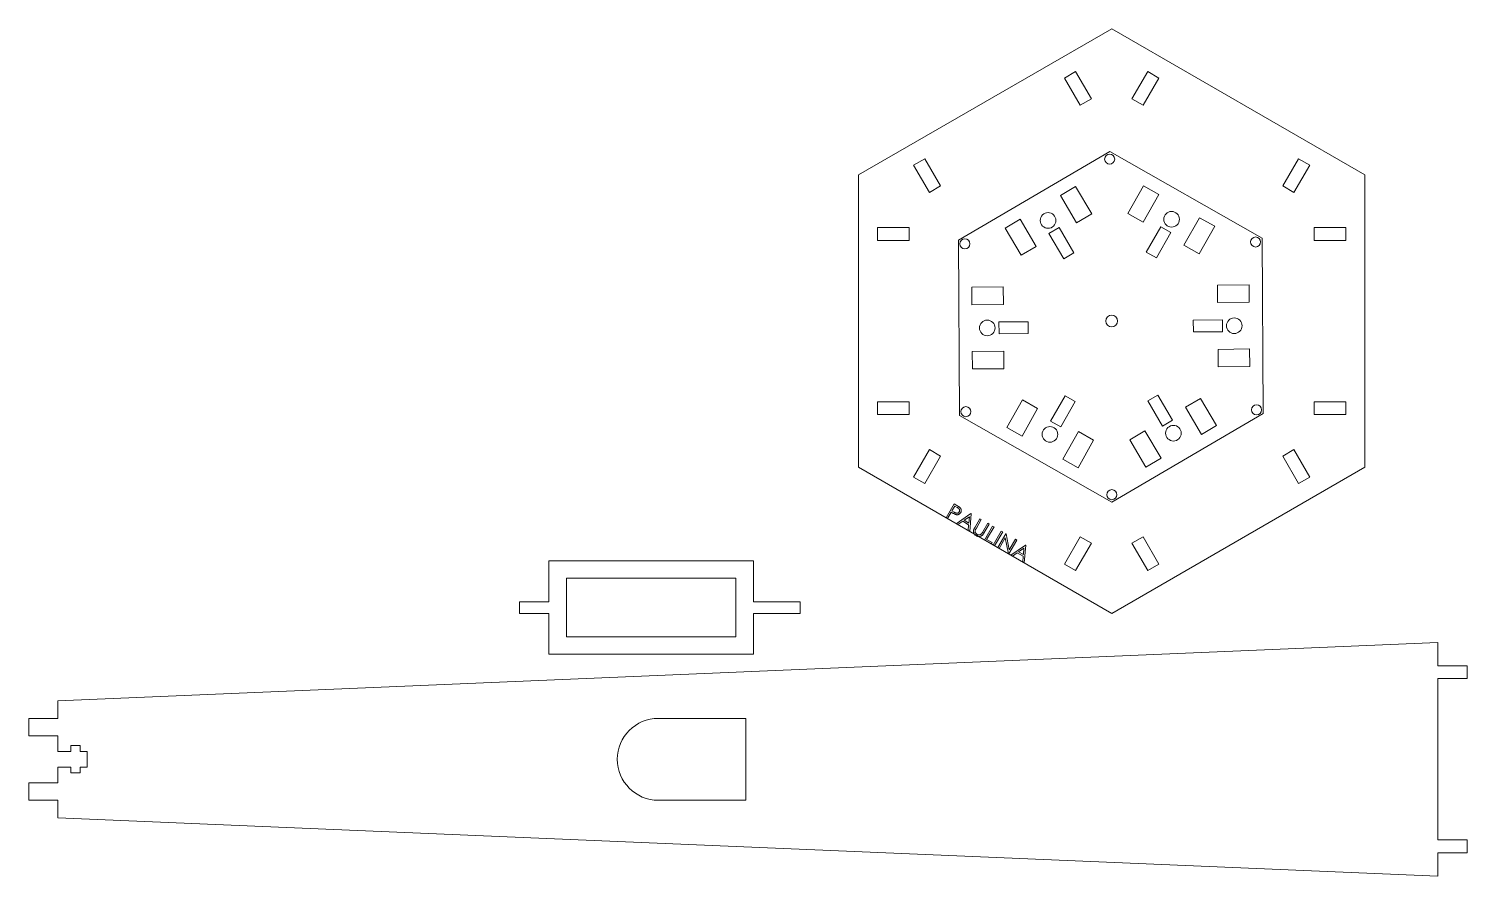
# Model space of a CAD drawing. Header units: inches. Extents: x -1.3 to 11, y 2.3 to 9.6.
import ezdxf

# ---------------------------------------------------------------- set-up
doc = ezdxf.new("R2010")
doc.units = ezdxf.units.IN
doc.header["$MEASUREMENT"] = 0

msp = doc.modelspace()

# ---------------------------------------------------------------- linework, layer by layer
at = {"color": 1, "linetype": 'Continuous', "lineweight": 5}
for p, q in [((7.959, 9.589), (5.794, 8.339)), ((10.124, 8.339), (7.959, 9.589)), ((7.555, 9.167), (7.651, 9.222)), ((7.555, 9.167), (7.69, 8.934)), ((7.651, 9.222), (7.786, 8.989)), ((8.267, 9.222), (8.132, 8.989)), ((8.362, 9.167), (8.227, 8.934)), ((8.362, 9.167), (8.267, 9.222)), ((7.786, 8.989), (7.69, 8.934)), ((8.227, 8.934), (8.132, 8.989)), ((7.942, 8.539), (6.648, 7.782)), ((9.246, 7.797), (7.942, 8.539)), ((6.36, 8.477), (6.265, 8.422)), ((6.265, 8.422), (6.4, 8.189)), ((6.36, 8.477), (6.495, 8.244)), ((9.557, 8.477), (9.422, 8.244)), ((9.653, 8.422), (9.518, 8.189)), ((9.557, 8.477), (9.653, 8.422)), ((5.794, 8.339), (5.794, 5.839)), ((6.495, 8.244), (6.4, 8.189)), ((8.098, 8.009), (8.23, 8.244)), ((8.23, 8.244), (8.361, 8.17)), ((9.518, 8.189), (9.422, 8.244)), ((10.124, 5.839), (10.124, 8.339)), ((7.651, 8.239), (7.521, 8.163)), ((7.521, 8.163), (7.658, 7.93)), ((7.788, 8.006), (7.651, 8.239)), ((8.361, 8.17), (8.228, 7.935)), ((7.658, 7.93), (7.788, 8.006)), ((8.098, 8.009), (8.228, 7.935)), ((5.957, 7.779), (5.957, 7.889)), ((5.957, 7.889), (6.227, 7.889)), ((6.227, 7.889), (6.227, 7.779)), ((7.048, 7.883), (7.177, 7.96)), ((7.185, 7.651), (7.048, 7.883)), ((7.177, 7.96), (7.314, 7.727)), ((7.423, 7.838), (7.509, 7.888)), ((7.509, 7.888), (7.636, 7.673)), ((8.255, 7.678), (8.378, 7.896)), ((8.378, 7.896), (8.465, 7.847)), ((8.709, 7.973), (8.576, 7.738)), ((8.707, 7.664), (8.84, 7.899)), ((8.84, 7.899), (8.709, 7.973)), ((9.961, 7.889), (9.691, 7.889)), ((9.691, 7.779), (9.691, 7.889)), ((9.961, 7.779), (9.961, 7.889)), ((5.957, 7.779), (6.227, 7.779)), ((6.648, 7.782), (6.657, 6.282)), ((7.55, 7.622), (7.423, 7.838)), ((8.465, 7.847), (8.342, 7.629)), ((9.255, 6.297), (9.246, 7.797)), ((9.961, 7.779), (9.691, 7.779)), ((7.185, 7.651), (7.314, 7.727)), ((7.636, 7.673), (7.55, 7.622)), ((8.342, 7.629), (8.255, 7.678)), ((8.576, 7.738), (8.707, 7.664)), ((7.032, 7.381), (6.762, 7.379)), ((7.033, 7.231), (7.032, 7.381)), ((8.864, 7.397), (9.134, 7.4)), ((8.864, 7.397), (8.865, 7.247)), ((9.134, 7.4), (9.135, 7.25)), ((6.762, 7.379), (6.763, 7.229)), ((6.763, 7.229), (7.033, 7.231)), ((9.135, 7.25), (8.865, 7.247)), ((6.995, 7.081), (7.245, 7.083)), ((6.996, 6.981), (6.995, 7.081)), ((7.245, 7.083), (7.246, 6.983)), ((8.657, 7.096), (8.907, 7.098)), ((8.658, 6.996), (8.657, 7.096)), ((8.907, 7.098), (8.908, 6.998)), ((7.246, 6.983), (6.996, 6.981)), ((8.908, 6.998), (8.658, 6.996)), ((6.767, 6.829), (7.037, 6.831)), ((6.768, 6.679), (6.767, 6.829)), ((7.038, 6.681), (7.037, 6.831)), ((9.139, 6.85), (8.869, 6.847)), ((8.869, 6.847), (8.87, 6.697)), ((9.14, 6.7), (9.139, 6.85)), ((7.038, 6.681), (6.768, 6.679)), ((8.87, 6.697), (9.14, 6.7)), ((5.957, 6.399), (5.957, 6.289)), ((5.957, 6.399), (6.227, 6.399)), ((6.227, 6.399), (6.227, 6.289)), ((7.196, 6.414), (7.063, 6.179)), ((7.326, 6.34), (7.196, 6.414)), ((7.437, 6.232), (7.56, 6.449)), ((7.647, 6.4), (7.524, 6.183)), ((7.56, 6.449), (7.647, 6.4)), ((8.267, 6.406), (8.353, 6.456)), ((8.394, 6.19), (8.267, 6.406)), ((8.353, 6.456), (8.48, 6.241)), ((8.718, 6.428), (8.589, 6.352)), ((8.718, 6.428), (8.855, 6.195)), ((9.961, 6.399), (9.691, 6.399)), ((9.691, 6.289), (9.691, 6.399)), ((9.961, 6.399), (9.961, 6.289)), ((5.957, 6.289), (6.227, 6.289)), ((6.657, 6.282), (7.96, 5.539)), ((7.193, 6.105), (7.326, 6.34)), ((7.96, 5.539), (9.255, 6.297)), ((8.726, 6.119), (8.589, 6.352)), ((9.961, 6.289), (9.691, 6.289)), ((7.063, 6.179), (7.193, 6.105)), ((7.524, 6.183), (7.437, 6.232)), ((8.48, 6.241), (8.394, 6.19)), ((8.855, 6.195), (8.726, 6.119)), ((7.541, 5.908), (7.674, 6.144)), ((7.805, 6.07), (7.672, 5.835)), ((7.805, 6.07), (7.674, 6.144)), ((8.244, 6.149), (8.115, 6.072)), ((8.115, 6.072), (8.252, 5.84)), ((8.381, 5.916), (8.244, 6.149)), ((6.265, 5.755), (6.4, 5.989)), ((6.36, 5.7), (6.495, 5.934)), ((6.4, 5.989), (6.495, 5.934)), ((7.672, 5.835), (7.541, 5.908)), ((8.252, 5.84), (8.381, 5.916)), ((9.422, 5.934), (9.518, 5.989)), ((9.557, 5.7), (9.422, 5.934)), ((9.653, 5.755), (9.518, 5.989)), ((5.794, 5.839), (7.959, 4.589)), ((7.959, 4.589), (10.124, 5.839)), ((6.36, 5.7), (6.265, 5.755)), ((9.557, 5.7), (9.653, 5.755)), ((7.555, 5.01), (7.69, 5.244)), ((7.651, 4.955), (7.786, 5.189)), ((7.69, 5.244), (7.786, 5.189)), ((8.132, 5.189), (8.227, 5.244)), ((8.267, 4.955), (8.132, 5.189)), ((8.362, 5.01), (8.227, 5.244)), ((4.896, 5.039), (3.146, 5.039)), ((3.146, 5.039), (3.146, 4.689)), ((4.896, 4.689), (4.896, 5.039)), ((7.555, 5.01), (7.651, 4.955)), ((8.362, 5.01), (8.267, 4.955)), ((4.746, 4.889), (3.296, 4.889)), ((3.296, 4.889), (3.296, 4.389)), ((3.296, 4.889), (3.296, 4.389)), ((4.746, 4.889), (3.296, 4.889)), ((4.746, 4.389), (4.746, 4.889)), ((4.746, 4.389), (4.746, 4.889)), ((2.896, 4.689), (2.896, 4.589)), ((3.146, 4.689), (2.896, 4.689)), ((5.296, 4.689), (4.896, 4.689)), ((5.296, 4.589), (5.296, 4.689)), ((2.896, 4.589), (3.146, 4.589)), ((3.146, 4.589), (3.146, 4.239)), ((4.896, 4.589), (5.296, 4.589)), ((4.896, 4.239), (4.896, 4.589)), ((10.749, 4.341), (-1.051, 3.841)), ((3.296, 4.389), (4.746, 4.389)), ((3.296, 4.389), (4.746, 4.389)), ((10.749, 4.141), (10.749, 4.341)), ((3.146, 4.239), (4.896, 4.239)), ((10.999, 4.141), (10.749, 4.141)), ((10.999, 4.031), (10.999, 4.141)), ((10.749, 4.031), (10.999, 4.031)), ((10.749, 2.651), (10.749, 4.031)), ((-1.051, 3.841), (-1.051, 3.691)), ((-1.301, 3.691), (-1.301, 3.541)), ((-1.051, 3.691), (-1.301, 3.691)), ((4.832, 3.691), (4.082, 3.691)), ((4.832, 2.991), (4.832, 3.691)), ((-1.301, 3.541), (-1.051, 3.541)), ((-1.051, 3.541), (-1.051, 3.408)), ((-0.941, 3.458), (-0.861, 3.458)), ((-0.941, 3.408), (-0.941, 3.458)), ((-0.861, 3.458), (-0.861, 3.408)), ((-1.051, 3.408), (-0.941, 3.408)), ((-0.861, 3.408), (-0.801, 3.408)), ((-0.801, 3.408), (-0.801, 3.274)), ((-1.051, 3.274), (-1.051, 3.141)), ((-0.941, 3.274), (-1.051, 3.274)), ((-0.941, 3.224), (-0.941, 3.274)), ((-0.861, 3.224), (-0.941, 3.224)), ((-0.861, 3.274), (-0.861, 3.224)), ((-0.801, 3.274), (-0.861, 3.274)), ((-1.301, 3.141), (-1.301, 2.991)), ((-1.051, 3.141), (-1.301, 3.141)), ((-1.301, 2.991), (-1.051, 2.991)), ((-1.051, 2.991), (-1.051, 2.841)), ((4.082, 2.991), (4.832, 2.991)), ((-1.051, 2.841), (10.749, 2.341)), ((10.999, 2.651), (10.749, 2.651)), ((10.999, 2.541), (10.999, 2.651)), ((10.749, 2.541), (10.999, 2.541)), ((10.749, 2.341), (10.749, 2.541))]:
    msp.add_line(p, q, dxfattribs=at)
at = {"color": 2, "linetype": 'Continuous', "lineweight": 5, "flags": 128}
for points in [[(6.612, 5.526), (6.635, 5.512), (6.635, 5.512), (6.64, 5.509), (6.645, 5.506), (6.649, 5.504), (6.652, 5.501), (6.655, 5.499), (6.658, 5.497), (6.66, 5.496), (6.662, 5.494), (6.662, 5.494), (6.664, 5.492), (6.666, 5.49), (6.667, 5.487), (6.669, 5.485), (6.67, 5.482), (6.671, 5.48), (6.672, 5.477), (6.673, 5.474), (6.673, 5.471), (6.673, 5.468), (6.673, 5.465), (6.672, 5.462), (6.672, 5.46), (6.671, 5.457), (6.669, 5.454), (6.668, 5.451), (6.668, 5.451), (6.666, 5.448), (6.664, 5.445), (6.662, 5.443), (6.66, 5.441), (6.658, 5.439), (6.655, 5.437), (6.653, 5.436), (6.65, 5.435), (6.647, 5.434), (6.644, 5.433), (6.642, 5.433), (6.639, 5.433), (6.636, 5.433), (6.633, 5.433), (6.63, 5.434), (6.627, 5.434), (6.627, 5.434), (6.624, 5.435), (6.621, 5.436), (6.618, 5.438), (6.614, 5.44), (6.61, 5.442), (6.605, 5.444), (6.6, 5.447), (6.595, 5.45), (6.595, 5.45), (6.587, 5.455), (6.587, 5.455), (6.555, 5.399), (6.555, 5.399), (6.543, 5.406), (6.543, 5.406), (6.612, 5.526)], [(6.617, 5.507), (6.593, 5.466), (6.593, 5.466), (6.613, 5.455), (6.613, 5.455), (6.616, 5.453), (6.619, 5.451), (6.622, 5.45), (6.624, 5.449), (6.627, 5.448), (6.629, 5.447), (6.631, 5.447), (6.633, 5.446), (6.636, 5.446), (6.639, 5.446), (6.643, 5.447), (6.646, 5.449), (6.649, 5.45), (6.651, 5.452), (6.653, 5.455), (6.655, 5.458), (6.655, 5.458), (6.657, 5.461), (6.658, 5.464), (6.658, 5.467), (6.658, 5.471), (6.658, 5.474), (6.657, 5.477), (6.656, 5.48), (6.654, 5.483), (6.653, 5.484), (6.651, 5.485), (6.65, 5.487), (6.648, 5.488), (6.646, 5.49), (6.643, 5.492), (6.641, 5.493), (6.638, 5.495), (6.638, 5.495), (6.617, 5.507)], [(6.758, 5.441), (6.745, 5.289), (6.745, 5.289), (6.732, 5.297), (6.732, 5.297), (6.736, 5.347), (6.736, 5.347), (6.685, 5.377), (6.685, 5.377), (6.643, 5.348), (6.643, 5.348), (6.63, 5.356), (6.63, 5.356), (6.755, 5.442), (6.755, 5.442), (6.758, 5.441)], [(6.742, 5.416), (6.697, 5.385), (6.697, 5.385), (6.738, 5.361), (6.738, 5.361), (6.742, 5.416)], [(6.832, 5.398), (6.844, 5.391), (6.844, 5.391), (6.803, 5.319), (6.803, 5.319), (6.801, 5.316), (6.799, 5.313), (6.798, 5.311), (6.797, 5.309), (6.796, 5.307), (6.795, 5.305), (6.794, 5.304), (6.794, 5.303), (6.794, 5.303), (6.793, 5.299), (6.792, 5.296), (6.791, 5.292), (6.791, 5.289), (6.792, 5.285), (6.793, 5.282), (6.794, 5.279), (6.797, 5.275), (6.799, 5.272), (6.802, 5.269), (6.805, 5.266), (6.808, 5.264), (6.808, 5.264), (6.811, 5.262), (6.814, 5.261), (6.818, 5.26), (6.821, 5.26), (6.825, 5.26), (6.828, 5.26), (6.831, 5.261), (6.834, 5.262), (6.837, 5.263), (6.84, 5.265), (6.843, 5.267), (6.846, 5.269), (6.846, 5.269), (6.847, 5.27), (6.848, 5.272), (6.849, 5.274), (6.851, 5.276), (6.852, 5.278), (6.854, 5.281), (6.856, 5.284), (6.858, 5.287), (6.858, 5.287), (6.899, 5.359), (6.899, 5.359), (6.911, 5.352), (6.911, 5.352), (6.87, 5.28), (6.87, 5.28), (6.867, 5.277), (6.865, 5.273), (6.863, 5.27), (6.861, 5.266), (6.858, 5.264), (6.856, 5.261), (6.854, 5.259), (6.852, 5.256), (6.849, 5.254), (6.847, 5.253), (6.844, 5.251), (6.842, 5.25), (6.839, 5.249), (6.836, 5.248), (6.833, 5.247), (6.829, 5.246), (6.826, 5.246), (6.823, 5.246), (6.819, 5.246), (6.816, 5.247), (6.812, 5.248), (6.809, 5.249), (6.806, 5.25), (6.802, 5.252), (6.802, 5.252), (6.799, 5.254), (6.796, 5.257), (6.793, 5.259), (6.79, 5.262), (6.788, 5.264), (6.785, 5.267), (6.783, 5.27), (6.782, 5.273), (6.78, 5.277), (6.779, 5.28), (6.778, 5.283), (6.778, 5.286), (6.777, 5.29), (6.777, 5.293), (6.778, 5.296), (6.778, 5.3), (6.778, 5.3), (6.779, 5.302), (6.78, 5.304), (6.781, 5.307), (6.782, 5.31), (6.784, 5.314), (6.786, 5.318), (6.788, 5.322), (6.791, 5.326), (6.791, 5.326), (6.832, 5.398)], [(6.941, 5.336), (6.953, 5.329), (6.953, 5.329), (6.89, 5.221), (6.89, 5.221), (6.936, 5.194), (6.936, 5.194), (6.929, 5.183), (6.929, 5.183), (6.872, 5.216), (6.872, 5.216), (6.941, 5.336)], [(7.015, 5.292), (7.027, 5.286), (7.027, 5.286), (6.958, 5.166), (6.958, 5.166), (6.946, 5.173), (6.946, 5.173), (7.015, 5.292)], [(6.985, 5.151), (7.054, 5.27), (7.054, 5.27), (7.056, 5.269), (7.056, 5.269), (7.083, 5.132), (7.083, 5.132), (7.136, 5.223), (7.136, 5.223), (7.148, 5.216), (7.148, 5.216), (7.079, 5.097), (7.079, 5.097), (7.076, 5.098), (7.076, 5.098), (7.049, 5.234), (7.049, 5.234), (6.997, 5.144), (6.997, 5.144), (6.985, 5.151)], [(7.225, 5.171), (7.212, 5.02), (7.212, 5.02), (7.199, 5.027), (7.199, 5.027), (7.203, 5.077), (7.203, 5.077), (7.151, 5.107), (7.151, 5.107), (7.11, 5.079), (7.11, 5.079), (7.097, 5.086), (7.097, 5.086), (7.222, 5.173), (7.222, 5.173), (7.225, 5.171)], [(7.209, 5.147), (7.163, 5.116), (7.163, 5.116), (7.204, 5.092), (7.204, 5.092), (7.209, 5.147)]]:
    msp.add_lwpolyline(points, dxfattribs=at)
at = {"color": 1, "linetype": 'Continuous', "lineweight": 5}
for centre, radius in [((7.942, 8.474), 0.043), ((7.415, 7.949), 0.0669), ((8.471, 7.959), 0.0669), ((6.704, 7.749), 0.043), ((9.19, 7.765), 0.043), ((7.959, 7.089), 0.05), ((6.895, 7.03), 0.0669), ((9.007, 7.049), 0.0669), ((6.713, 6.314), 0.043), ((9.198, 6.33), 0.043), ((7.431, 6.12), 0.0669), ((8.487, 6.13), 0.0669), ((7.96, 5.604), 0.043)]:
    msp.add_circle(centre, radius, dxfattribs=at)
msp.add_arc((4.082, 3.341), 0.35, 90, 270, dxfattribs=at)

doc.saveas('drawing.dxf')
